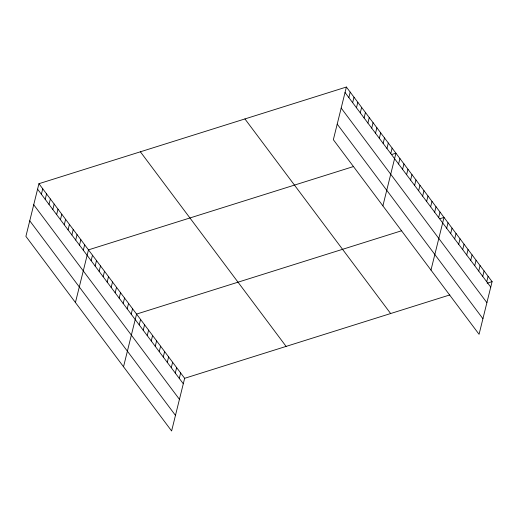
<?xml version="1.0" encoding="UTF-8"?>
<svg xmlns="http://www.w3.org/2000/svg" width="518" height="518" viewBox="0 0 518 518"><rect width="100%" height="100%" fill="white"/><g stroke="black" fill="none" stroke-linecap="round" stroke-linejoin="round"><path stroke-width="0.78" d="M38.934 183.696L25.9 236.363L171.613 430.97L184.648 378.302L38.934 183.696L346.387 87.03L492.1 281.637L479.066 334.304L333.352 139.698L346.387 87.03M41.395 194.25L42.741 188.792M45.202 199.339L46.555 193.881M49.016 204.429L50.369 198.97M52.823 209.518L54.176 204.06M56.637 214.607L57.99 209.149M60.451 219.697L61.797 214.238M64.258 224.786L65.611 219.328M68.072 229.875L69.418 224.417M71.879 234.965L73.232 229.506M75.693 240.054L77.046 234.596M79.5 245.143L80.853 239.685M83.314 250.233L84.667 244.774M75.44 302.525L88.474 249.864L353.652 166.492M91.129 260.677L92.482 255.219M95.137 266.025L96.49 260.567M99.145 271.38L100.498 265.922M103.153 276.729L104.507 271.27M107.161 282.083L108.515 276.625M111.169 287.432L112.523 281.973M115.177 292.787L116.524 287.328M119.185 298.135L120.532 292.676M123.187 303.49L124.54 298.031M127.195 308.838L128.548 303.38M131.203 314.193L132.556 308.734M123.53 366.744L136.564 314.083L401.741 230.711M139.219 324.896L140.572 319.438M143.227 330.244L144.574 324.786M147.235 335.599L148.582 330.141M151.243 340.948L152.59 335.489M155.245 346.302L156.598 340.844M159.253 351.651L160.606 346.192M163.261 357.006L164.614 351.547M167.269 362.354L168.622 356.896M171.277 367.709L172.63 362.25M175.285 373.057L176.632 367.599M179.293 378.412L180.64 372.954M348.847 97.585L350.194 92.12M352.654 102.674L354.008 97.216M356.468 107.763L357.815 102.305M360.275 112.853L361.629 107.394M364.089 117.942L365.443 112.484M367.897 123.031L369.25 117.573M371.71 128.121L373.064 122.662M375.524 133.21L376.871 127.752M379.331 138.3L380.685 132.841M383.145 143.389L384.492 137.93M386.952 148.478L388.306 143.02M390.766 153.568L392.12 148.109M382.893 205.86L395.927 153.198L391.699 154.526M398.582 164.012L399.935 158.553M402.59 169.36L403.943 163.902M406.598 174.715L407.951 169.256M410.606 180.063L411.959 174.605M414.614 185.418L415.96 179.96M418.622 190.766L419.969 185.308M422.63 196.121L423.977 190.663M426.631 201.47L427.985 196.011M430.639 206.824L431.993 201.366M434.647 212.173L436.001 206.714M438.655 217.528L440.009 212.069M430.982 270.079L444.017 217.418L439.788 218.745M446.671 228.231L448.018 222.772M450.679 233.579L452.026 228.121M454.681 238.934L456.034 233.476M458.689 244.282L460.042 238.824M462.697 249.637L464.05 244.179M466.705 254.986L468.058 249.527M470.713 260.34L472.066 254.882M474.721 265.689L476.074 260.23M478.729 271.043L480.076 265.585M482.737 276.392L484.084 270.933M486.739 281.747L488.092 276.288M184.648 378.302L449.825 294.93M487.166 283.191L492.1 281.637M345.033 92.495L490.747 287.095M341.181 108.068L486.894 302.674M337.205 124.119L482.925 318.725M244.923 118.933L390.643 313.539M140.391 151.8L286.111 346.406M37.581 189.161L183.294 383.76M33.728 204.733L179.442 399.339M29.753 220.785L175.472 415.391"/></g></svg>
